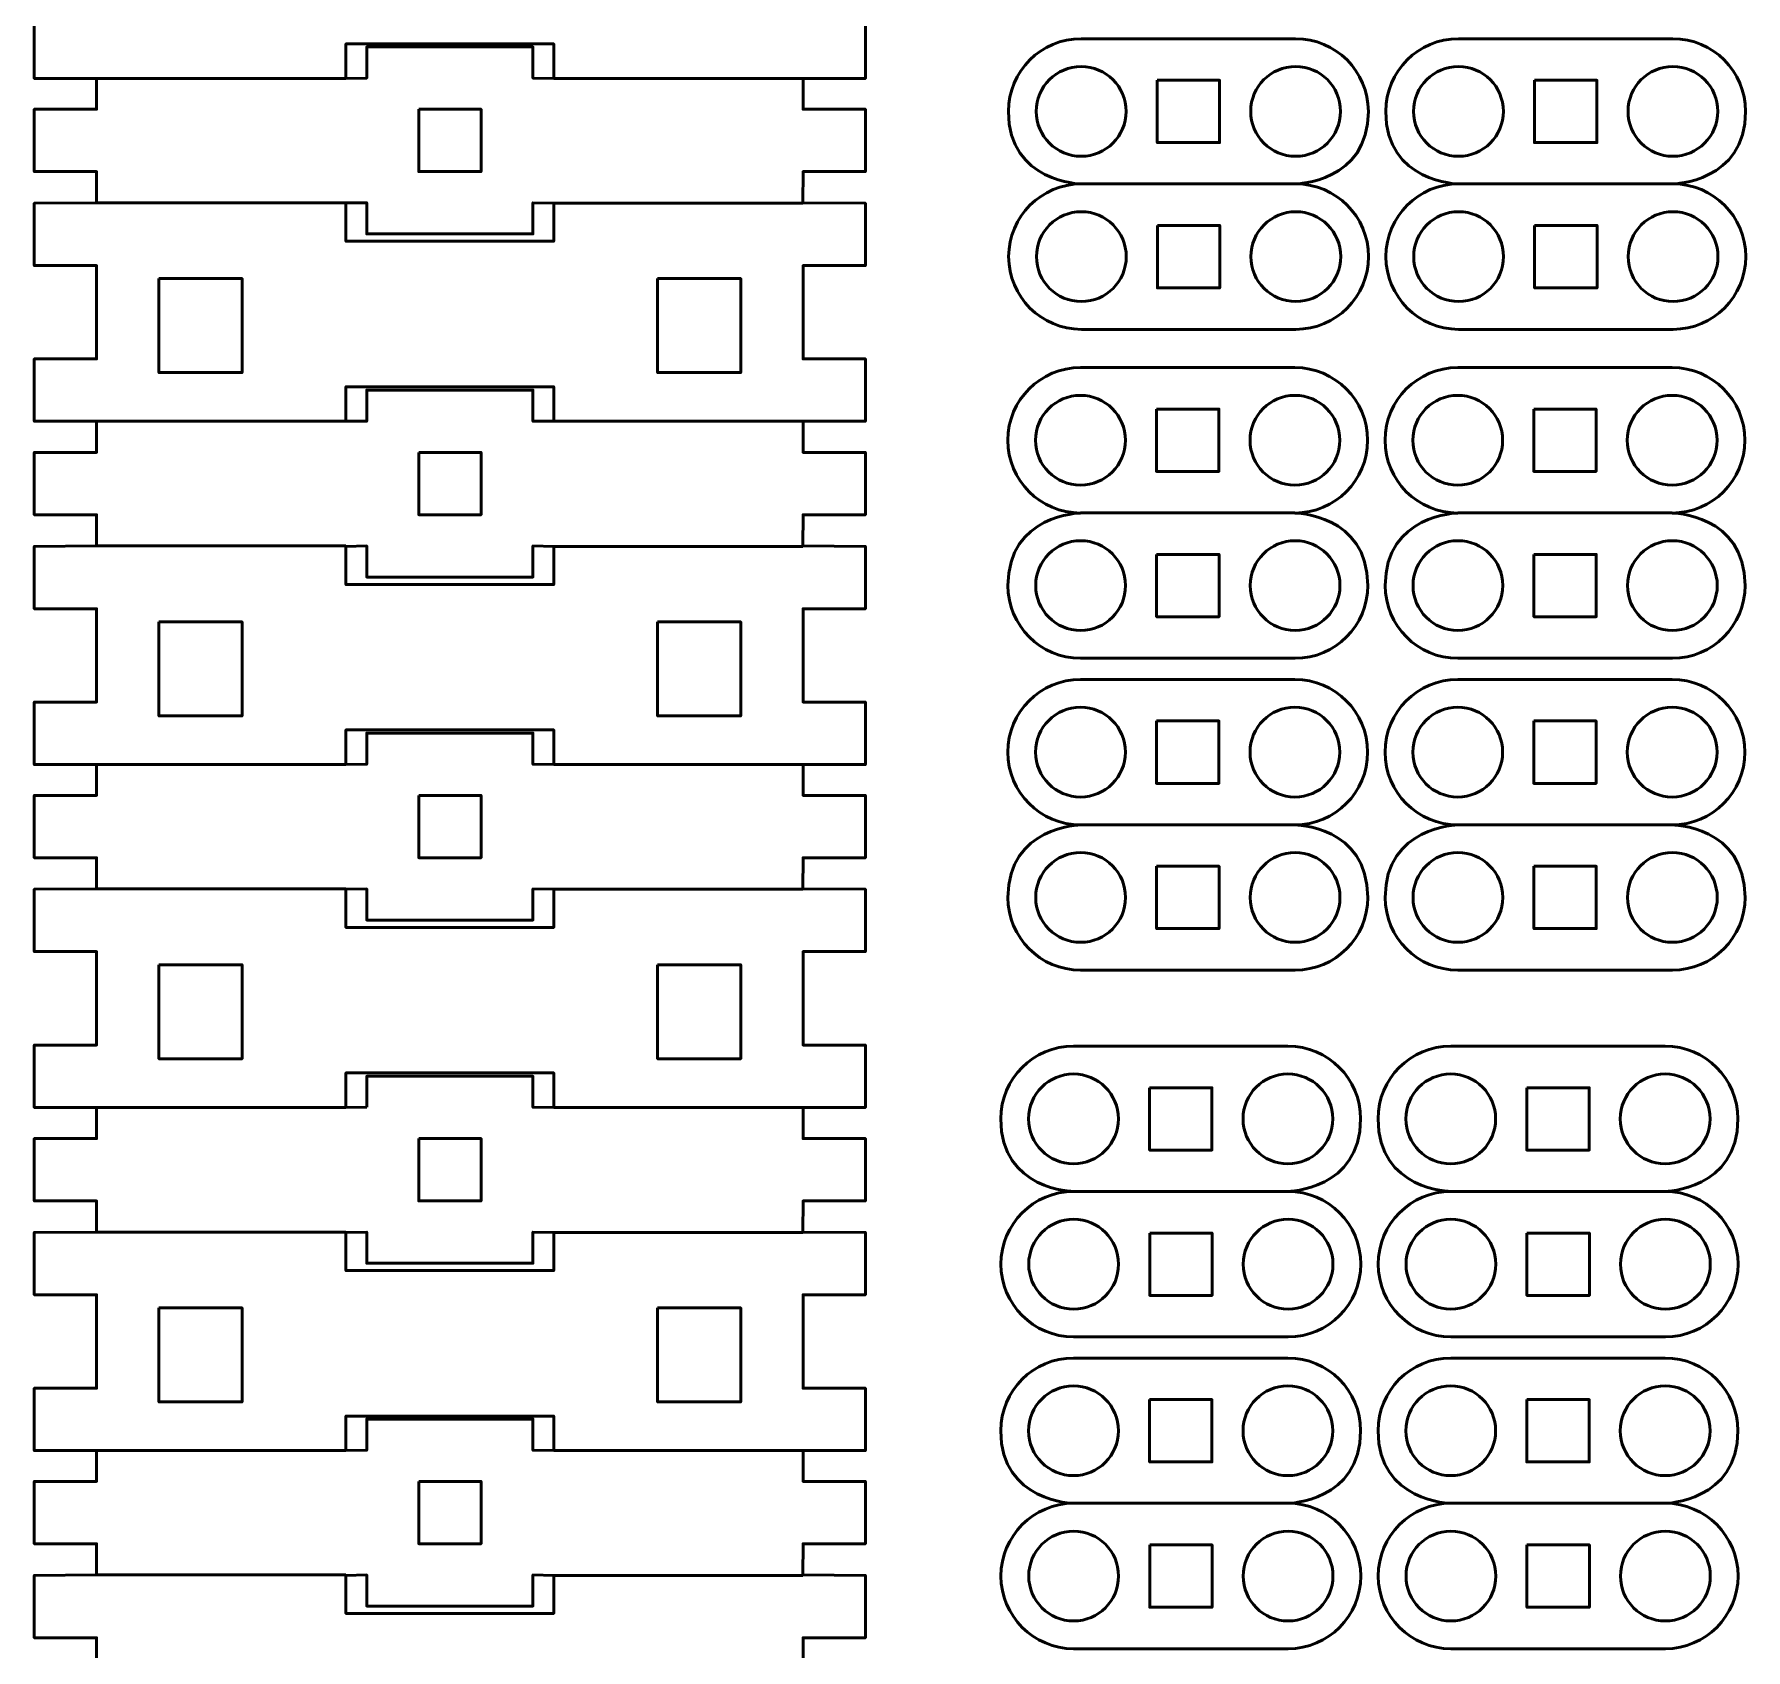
# Model space of a CAD drawing. Header units: inches. Extents: x -370 to 849, y -422 to 797.
# Drawn here: x -369 to -286.7, y -332.9 to -255.1 of the extents above; entities that cross this region are included whole.
import ezdxf

# ---------------------------------------------------------------- set-up
doc = ezdxf.new("R2010")
doc.units = ezdxf.units.IN
doc.header["$MEASUREMENT"] = 0
doc.layers.add('Layer 1', color=7, linetype='Continuous')

msp = doc.modelspace()

# ---------------------------------------------------------------- linework, layer by layer
at = {"layer": 'Layer 1', "color": 7, "lineweight": 50, "true_color": 0xffffff}
for points in [[(-366.049, -273.767), (-369.049, -273.767), (-369.049, -270.766), (-366.049, -270.766), (-366.049, -266.272), (-369.049, -266.272), (-369.049, -263.271), (-366.049, -263.252), (-366.049, -261.753), (-369.049, -261.753), (-369.049, -258.753), (-366.049, -258.753), (-366.049, -257.267), (-369.049, -257.267), (-369.049, -254.267)], [(-329.049, -254.267), (-329.049, -257.267), (-332.049, -257.267), (-332.049, -258.753), (-329.049, -258.753), (-329.049, -261.753), (-332.049, -261.753), (-332.051, -263.252), (-329.049, -263.271), (-329.049, -266.272), (-332.049, -266.272), (-332.049, -270.766), (-329.049, -270.766), (-329.049, -273.767), (-332.049, -273.767), (-332.049, -275.265), (-329.049, -275.265), (-329.049, -278.266), (-332.049, -278.266), (-332.051, -279.766), (-329.049, -279.787), (-329.049, -282.787), (-332.049, -282.787), (-332.049, -287.282), (-329.049, -287.282), (-329.049, -290.282), (-332.049, -290.282), (-332.049, -291.768), (-329.049, -291.768), (-329.049, -294.768), (-332.049, -294.768), (-332.051, -296.267), (-329.049, -296.286), (-329.049, -299.288), (-332.049, -299.288), (-332.049, -303.781), (-329.049, -303.781), (-329.049, -306.781), (-332.049, -306.781), (-332.049, -308.28), (-329.049, -308.28), (-329.049, -311.282), (-332.049, -311.282), (-332.051, -312.781), (-329.049, -312.802), (-329.049, -315.802), (-332.049, -315.802), (-332.049, -320.297), (-329.049, -320.297), (-329.049, -323.297), (-332.049, -323.297), (-332.049, -324.783), (-329.049, -324.783), (-329.049, -327.782), (-332.049, -327.782), (-332.051, -329.281), (-329.049, -329.303), (-329.049, -332.303), (-332.049, -332.303), (-332.049, -336.796)], [(-354.049, -257.267), (-354.049, -255.607), (-344.049, -255.607), (-344.049, -257.267), (-345.049, -257.252), (-345.049, -255.753), (-353.049, -255.753), (-353.049, -257.252), (-354.049, -257.267)], [(-354.049, -257.267), (-366.049, -257.267)], [(-344.049, -257.267), (-332.049, -257.267)], [(-315.003, -257.352), (-311.999, -257.352), (-311.999, -260.356), (-315.003, -260.356), (-315.003, -257.352)], [(-296.846, -257.352), (-293.843, -257.352), (-293.843, -260.356), (-296.846, -260.356), (-296.846, -257.352)], [(-350.545, -258.753), (-347.545, -258.753), (-347.545, -261.753), (-350.545, -261.753), (-350.545, -258.753)], [(-318.654, -262.343), (-308.333, -262.343)], [(-300.497, -262.343), (-290.177, -262.343)], [(-366.049, -263.252), (-354.049, -263.252)], [(-344.049, -263.271), (-344.049, -265.106), (-354.049, -265.106), (-354.049, -263.252), (-353.049, -263.252), (-353.049, -264.752), (-345.049, -264.752), (-345.049, -263.252), (-344.049, -263.271)], [(-344.049, -263.271), (-332.051, -263.271)], [(-314.995, -264.341), (-311.991, -264.341), (-311.991, -267.347), (-314.995, -267.347), (-314.995, -264.341)], [(-296.838, -264.341), (-293.834, -264.341), (-293.834, -267.347), (-296.838, -267.347), (-296.838, -264.341)], [(-363.049, -266.902), (-359.049, -266.902), (-359.049, -271.426), (-363.049, -271.426), (-363.049, -266.902)], [(-339.049, -266.902), (-335.049, -266.902), (-335.049, -271.426), (-339.049, -271.426), (-339.049, -266.902)], [(-344.049, -273.767), (-344.049, -272.106), (-354.049, -272.106), (-354.049, -273.767), (-353.049, -273.764), (-353.049, -272.265), (-345.049, -272.265), (-345.049, -273.764), (-344.049, -273.767)], [(-315.039, -273.176), (-312.035, -273.176), (-312.035, -276.181), (-315.039, -276.181), (-315.039, -273.176)], [(-296.882, -273.176), (-293.878, -273.176), (-293.878, -276.181), (-296.882, -276.181), (-296.882, -273.176)], [(-366.049, -336.796), (-366.049, -332.303), (-369.049, -332.303), (-369.049, -329.303), (-366.049, -329.281), (-366.049, -327.782), (-369.049, -327.782), (-369.049, -324.783), (-366.049, -324.783), (-366.049, -323.297), (-369.049, -323.297), (-369.049, -320.297), (-366.049, -320.297), (-366.049, -315.802), (-369.049, -315.802), (-369.049, -312.802), (-366.049, -312.781), (-366.049, -311.282), (-369.049, -311.282), (-369.049, -308.28), (-366.049, -308.28), (-366.049, -306.781), (-369.049, -306.781), (-369.049, -303.781), (-366.049, -303.781), (-366.049, -299.288), (-369.049, -299.288), (-369.049, -296.286), (-366.049, -296.267), (-366.049, -294.768), (-369.049, -294.768), (-369.049, -291.768), (-366.049, -291.768), (-366.049, -290.282), (-369.049, -290.282), (-369.049, -287.282), (-366.049, -287.282), (-366.049, -282.787), (-369.049, -282.787), (-369.049, -279.787), (-366.049, -279.766), (-366.049, -278.266), (-369.049, -278.266), (-369.049, -275.265), (-366.049, -275.265), (-366.049, -273.767)], [(-366.049, -273.767), (-354.049, -273.767)], [(-344.049, -273.767), (-332.049, -273.767)], [(-350.545, -275.265), (-347.545, -275.265), (-347.545, -278.265), (-350.545, -278.265), (-350.545, -275.265)], [(-308.376, -278.179), (-318.697, -278.179)], [(-290.219, -278.179), (-300.54, -278.179)], [(-366.049, -279.766), (-354.049, -279.766)], [(-344.049, -279.787), (-344.049, -281.621), (-354.049, -281.621), (-354.049, -279.787), (-353.049, -279.766), (-353.049, -281.266), (-345.049, -281.266), (-345.049, -279.766), (-344.049, -279.787)], [(-344.049, -279.787), (-332.051, -279.787)], [(-315.03, -280.169), (-312.026, -280.169), (-312.026, -283.173), (-315.03, -283.173), (-315.03, -280.169)], [(-296.874, -280.169), (-293.87, -280.169), (-293.87, -283.173), (-296.874, -283.173), (-296.874, -280.169)], [(-363.049, -283.418), (-359.049, -283.418), (-359.049, -287.941), (-363.049, -287.941), (-363.049, -283.418)], [(-339.049, -283.418), (-335.049, -283.418), (-335.049, -287.941), (-339.049, -287.941), (-339.049, -283.418)], [(-315.039, -288.183), (-312.035, -288.183), (-312.035, -291.189), (-315.039, -291.189), (-315.039, -288.183)], [(-296.882, -288.183), (-293.878, -288.183), (-293.878, -291.189), (-296.882, -291.189), (-296.882, -288.183)], [(-354.049, -290.282), (-354.049, -288.621), (-344.049, -288.621), (-344.049, -290.282), (-345.049, -290.267), (-345.049, -288.768), (-353.049, -288.768), (-353.049, -290.267), (-354.049, -290.282)], [(-354.049, -290.282), (-366.049, -290.282)], [(-344.049, -290.282), (-332.049, -290.282)], [(-350.545, -291.768), (-347.545, -291.768), (-347.545, -294.768), (-350.545, -294.768), (-350.545, -291.768)], [(-308.376, -293.184), (-318.697, -293.184)], [(-290.219, -293.184), (-300.54, -293.184)], [(-315.03, -295.175), (-312.026, -295.175), (-312.026, -298.18), (-315.03, -298.18), (-315.03, -295.175)], [(-296.874, -295.175), (-293.87, -295.175), (-293.87, -298.18), (-296.874, -298.18), (-296.874, -295.175)], [(-366.049, -296.267), (-354.049, -296.267)], [(-344.049, -296.286), (-344.049, -298.12), (-354.049, -298.12), (-354.049, -296.286), (-353.049, -296.267), (-353.049, -297.766), (-345.049, -297.766), (-345.049, -296.267), (-344.049, -296.286)], [(-344.049, -296.286), (-332.051, -296.286)], [(-363.049, -299.918), (-359.049, -299.918), (-359.049, -304.441), (-363.049, -304.441), (-363.049, -299.918)], [(-339.049, -299.918), (-335.049, -299.918), (-335.049, -304.441), (-339.049, -304.441), (-339.049, -299.918)], [(-353.049, -306.779), (-353.049, -305.28), (-345.049, -305.28), (-345.049, -306.779), (-344.049, -306.781), (-344.049, -305.121), (-354.049, -305.121), (-354.049, -306.781), (-353.049, -306.779)], [(-315.374, -305.836), (-312.37, -305.836), (-312.37, -308.84), (-315.374, -308.84), (-315.374, -305.836)], [(-297.218, -305.836), (-294.214, -305.836), (-294.214, -308.84), (-297.218, -308.84), (-297.218, -305.836)], [(-366.049, -306.781), (-354.049, -306.781)], [(-332.049, -306.781), (-344.049, -306.781)], [(-350.545, -308.28), (-347.545, -308.28), (-347.545, -311.282), (-350.545, -311.282), (-350.545, -308.28)], [(-319.025, -310.83), (-308.704, -310.83)], [(-300.868, -310.83), (-290.548, -310.83)], [(-366.049, -312.781), (-354.049, -312.781)], [(-344.049, -312.802), (-344.049, -314.637), (-354.049, -314.637), (-354.049, -312.802), (-353.049, -312.781), (-353.049, -314.282), (-345.049, -314.282), (-345.049, -312.781), (-344.049, -312.802)], [(-344.049, -312.802), (-332.051, -312.802)], [(-315.365, -312.828), (-312.362, -312.828), (-312.362, -315.832), (-315.365, -315.832), (-315.365, -312.828)], [(-297.209, -312.828), (-294.206, -312.828), (-294.206, -315.832), (-297.209, -315.832), (-297.209, -312.828)], [(-363.049, -316.433), (-359.049, -316.433), (-359.049, -320.957), (-363.049, -320.957), (-363.049, -316.433)], [(-339.049, -316.433), (-335.049, -316.433), (-335.049, -320.957), (-339.049, -320.957), (-339.049, -316.433)], [(-315.374, -320.843), (-312.37, -320.843), (-312.37, -323.847), (-315.374, -323.847), (-315.374, -320.843)], [(-297.218, -320.843), (-294.214, -320.843), (-294.214, -323.847), (-297.218, -323.847), (-297.218, -320.843)], [(-354.049, -323.297), (-354.049, -321.637), (-344.049, -321.637), (-344.049, -323.297), (-345.049, -323.283), (-345.049, -321.783), (-353.049, -321.783), (-353.049, -323.283), (-354.049, -323.297)], [(-354.049, -323.297), (-366.049, -323.297)], [(-344.049, -323.297), (-332.049, -323.297)], [(-350.545, -324.783), (-347.545, -324.783), (-347.545, -327.783), (-350.545, -327.783), (-350.545, -324.783)], [(-319.025, -325.836), (-308.704, -325.836)], [(-300.868, -325.836), (-290.548, -325.836)], [(-315.365, -327.834), (-312.362, -327.834), (-312.362, -330.838), (-315.365, -330.838), (-315.365, -327.834)], [(-297.209, -327.834), (-294.206, -327.834), (-294.206, -330.838), (-297.209, -330.838), (-297.209, -327.834)], [(-366.049, -329.281), (-354.049, -329.281)], [(-344.049, -329.303), (-344.049, -331.136), (-354.049, -331.136), (-354.049, -329.303), (-353.049, -329.281), (-353.049, -330.781), (-345.049, -330.781), (-345.049, -329.281), (-344.049, -329.303)], [(-344.049, -329.303), (-332.051, -329.303)]]:
    msp.add_lwpolyline(points, dxfattribs=at)
for points, knots in [([(-322.161, -258.853), (-322.161, -256.92), (-320.595, -255.354), (-318.662, -255.354), (-318.662, -255.354), (-308.341, -255.354), (-308.341, -255.354), (-306.409, -255.354), (-304.842, -256.919), (-304.842, -258.853), (-304.842, -262.269), (-308.333, -262.344), (-308.333, -262.344), (-306.401, -262.344), (-304.834, -263.91), (-304.834, -265.843), (-304.834, -267.776), (-306.401, -269.341), (-308.333, -269.341), (-308.333, -269.341), (-318.654, -269.341), (-318.654, -269.341), (-320.586, -269.341), (-322.153, -267.776), (-322.153, -265.843), (-322.153, -263.91), (-320.586, -262.344), (-318.654, -262.344), (-318.654, -262.343), (-322.161, -262.298), (-322.161, -258.853)], [0, 0, 0, 0, 1, 1, 1, 2, 2, 2, 3, 3, 3, 4, 4, 4, 5, 5, 5, 6, 6, 6, 7, 7, 7, 8, 8, 8, 9, 9, 9, 10, 10, 10, 10]), ([(-304.004, -258.853), (-304.004, -256.92), (-302.438, -255.354), (-300.505, -255.354), (-300.505, -255.354), (-290.185, -255.354), (-290.185, -255.354), (-288.252, -255.354), (-286.686, -256.919), (-286.686, -258.853), (-286.686, -262.269), (-290.177, -262.344), (-290.177, -262.344), (-288.244, -262.344), (-286.678, -263.91), (-286.678, -265.843), (-286.678, -267.776), (-288.244, -269.341), (-290.177, -269.341), (-290.177, -269.341), (-300.497, -269.341), (-300.497, -269.341), (-302.43, -269.341), (-303.996, -267.776), (-303.996, -265.843), (-303.996, -263.91), (-302.43, -262.344), (-300.497, -262.344), (-300.497, -262.343), (-304.004, -262.298), (-304.004, -258.853)], [0, 0, 0, 0, 1, 1, 1, 2, 2, 2, 3, 3, 3, 4, 4, 4, 5, 5, 5, 6, 6, 6, 7, 7, 7, 8, 8, 8, 9, 9, 9, 10, 10, 10, 10]), ([(-318.662, -256.692), (-317.469, -256.692), (-316.502, -257.659), (-316.502, -258.852), (-316.502, -260.045), (-317.469, -261.012), (-318.662, -261.012), (-319.855, -261.012), (-320.822, -260.045), (-320.822, -258.852), (-320.822, -257.659), (-319.855, -256.692), (-318.662, -256.692)], [0, 0, 0, 0, 1, 1, 1, 2, 2, 2, 3, 3, 3, 4, 4, 4, 4]), ([(-308.341, -256.692), (-307.148, -256.692), (-306.181, -257.659), (-306.181, -258.852), (-306.181, -260.045), (-307.148, -261.012), (-308.341, -261.012), (-309.535, -261.012), (-310.502, -260.045), (-310.502, -258.852), (-310.502, -257.659), (-309.535, -256.692), (-308.341, -256.692)], [0, 0, 0, 0, 1, 1, 1, 2, 2, 2, 3, 3, 3, 4, 4, 4, 4]), ([(-300.505, -256.692), (-299.312, -256.692), (-298.345, -257.659), (-298.345, -258.852), (-298.345, -260.045), (-299.312, -261.012), (-300.505, -261.012), (-301.699, -261.012), (-302.666, -260.045), (-302.666, -258.852), (-302.666, -257.659), (-301.699, -256.692), (-300.505, -256.692)], [0, 0, 0, 0, 1, 1, 1, 2, 2, 2, 3, 3, 3, 4, 4, 4, 4]), ([(-290.185, -256.692), (-288.992, -256.692), (-288.024, -257.659), (-288.024, -258.852), (-288.024, -260.045), (-288.992, -261.012), (-290.185, -261.012), (-291.378, -261.012), (-292.345, -260.045), (-292.345, -258.852), (-292.345, -257.659), (-291.378, -256.692), (-290.185, -256.692)], [0, 0, 0, 0, 1, 1, 1, 2, 2, 2, 3, 3, 3, 4, 4, 4, 4]), ([(-318.654, -263.682), (-317.461, -263.682), (-316.494, -264.649), (-316.494, -265.842), (-316.494, -267.035), (-317.461, -268.003), (-318.654, -268.003), (-319.847, -268.003), (-320.815, -267.035), (-320.815, -265.842), (-320.815, -264.649), (-319.847, -263.682), (-318.654, -263.682)], [0, 0, 0, 0, 1, 1, 1, 2, 2, 2, 3, 3, 3, 4, 4, 4, 4]), ([(-308.333, -263.682), (-307.14, -263.682), (-306.173, -264.649), (-306.173, -265.842), (-306.173, -267.035), (-307.14, -268.003), (-308.333, -268.003), (-309.526, -268.003), (-310.494, -267.035), (-310.494, -265.842), (-310.494, -264.649), (-309.526, -263.682), (-308.333, -263.682)], [0, 0, 0, 0, 1, 1, 1, 2, 2, 2, 3, 3, 3, 4, 4, 4, 4]), ([(-300.497, -263.682), (-299.304, -263.682), (-298.337, -264.649), (-298.337, -265.842), (-298.337, -267.035), (-299.304, -268.003), (-300.497, -268.003), (-301.69, -268.003), (-302.658, -267.035), (-302.658, -265.842), (-302.658, -264.649), (-301.69, -263.682), (-300.497, -263.682)], [0, 0, 0, 0, 1, 1, 1, 2, 2, 2, 3, 3, 3, 4, 4, 4, 4]), ([(-290.177, -263.682), (-288.983, -263.682), (-288.016, -264.649), (-288.016, -265.842), (-288.016, -267.035), (-288.983, -268.003), (-290.177, -268.003), (-291.37, -268.003), (-292.337, -267.035), (-292.337, -265.842), (-292.337, -264.649), (-291.37, -263.682), (-290.177, -263.682)], [0, 0, 0, 0, 1, 1, 1, 2, 2, 2, 3, 3, 3, 4, 4, 4, 4]), ([(-304.869, -281.671), (-304.869, -283.604), (-306.435, -285.17), (-308.368, -285.17), (-308.368, -285.17), (-318.689, -285.17), (-318.689, -285.17), (-320.621, -285.17), (-322.187, -283.604), (-322.187, -281.671), (-322.187, -278.254), (-318.696, -278.18), (-318.696, -278.18), (-320.629, -278.18), (-322.195, -276.614), (-322.195, -274.681), (-322.195, -272.748), (-320.629, -271.182), (-318.696, -271.182), (-318.696, -271.182), (-308.376, -271.182), (-308.376, -271.182), (-306.443, -271.182), (-304.877, -272.748), (-304.877, -274.681), (-304.877, -276.614), (-306.443, -278.18), (-308.376, -278.18), (-308.376, -278.179), (-304.869, -278.227), (-304.869, -281.671)], [0, 0, 0, 0, 1, 1, 1, 2, 2, 2, 3, 3, 3, 4, 4, 4, 5, 5, 5, 6, 6, 6, 7, 7, 7, 8, 8, 8, 9, 9, 9, 10, 10, 10, 10]), ([(-286.712, -281.671), (-286.712, -283.604), (-288.278, -285.17), (-290.211, -285.17), (-290.211, -285.17), (-300.532, -285.17), (-300.532, -285.17), (-302.465, -285.17), (-304.031, -283.604), (-304.031, -281.671), (-304.031, -278.254), (-300.54, -278.18), (-300.54, -278.18), (-302.472, -278.18), (-304.039, -276.614), (-304.039, -274.681), (-304.039, -272.748), (-302.472, -271.182), (-300.54, -271.182), (-300.54, -271.182), (-290.219, -271.182), (-290.219, -271.182), (-288.287, -271.182), (-286.72, -272.748), (-286.72, -274.681), (-286.72, -276.614), (-288.287, -278.18), (-290.219, -278.18), (-290.219, -278.179), (-286.712, -278.227), (-286.712, -281.671)], [0, 0, 0, 0, 1, 1, 1, 2, 2, 2, 3, 3, 3, 4, 4, 4, 5, 5, 5, 6, 6, 6, 7, 7, 7, 8, 8, 8, 9, 9, 9, 10, 10, 10, 10]), ([(-318.697, -272.52), (-317.504, -272.52), (-316.536, -273.487), (-316.536, -274.681), (-316.536, -275.874), (-317.504, -276.841), (-318.697, -276.841), (-319.89, -276.841), (-320.857, -275.874), (-320.857, -274.681), (-320.857, -273.487), (-319.89, -272.52), (-318.697, -272.52)], [0, 0, 0, 0, 1, 1, 1, 2, 2, 2, 3, 3, 3, 4, 4, 4, 4]), ([(-308.376, -272.52), (-307.183, -272.52), (-306.216, -273.487), (-306.216, -274.681), (-306.216, -275.874), (-307.183, -276.841), (-308.376, -276.841), (-309.569, -276.841), (-310.536, -275.874), (-310.536, -274.681), (-310.536, -273.487), (-309.569, -272.52), (-308.376, -272.52)], [0, 0, 0, 0, 1, 1, 1, 2, 2, 2, 3, 3, 3, 4, 4, 4, 4]), ([(-300.54, -272.52), (-299.347, -272.52), (-298.38, -273.487), (-298.38, -274.681), (-298.38, -275.874), (-299.347, -276.841), (-300.54, -276.841), (-301.733, -276.841), (-302.701, -275.874), (-302.701, -274.681), (-302.701, -273.487), (-301.733, -272.52), (-300.54, -272.52)], [0, 0, 0, 0, 1, 1, 1, 2, 2, 2, 3, 3, 3, 4, 4, 4, 4]), ([(-290.219, -272.52), (-289.026, -272.52), (-288.059, -273.487), (-288.059, -274.681), (-288.059, -275.874), (-289.026, -276.841), (-290.219, -276.841), (-291.412, -276.841), (-292.379, -275.874), (-292.379, -274.681), (-292.379, -273.487), (-291.412, -272.52), (-290.219, -272.52)], [0, 0, 0, 0, 1, 1, 1, 2, 2, 2, 3, 3, 3, 4, 4, 4, 4]), ([(-318.688, -279.511), (-317.495, -279.511), (-316.528, -280.478), (-316.528, -281.671), (-316.528, -282.864), (-317.495, -283.831), (-318.688, -283.831), (-319.882, -283.831), (-320.849, -282.864), (-320.849, -281.671), (-320.849, -280.478), (-319.882, -279.511), (-318.688, -279.511)], [0, 0, 0, 0, 1, 1, 1, 2, 2, 2, 3, 3, 3, 4, 4, 4, 4]), ([(-308.368, -279.511), (-307.175, -279.511), (-306.207, -280.478), (-306.207, -281.671), (-306.207, -282.864), (-307.175, -283.831), (-308.368, -283.831), (-309.561, -283.831), (-310.528, -282.864), (-310.528, -281.671), (-310.528, -280.478), (-309.561, -279.511), (-308.368, -279.511)], [0, 0, 0, 0, 1, 1, 1, 2, 2, 2, 3, 3, 3, 4, 4, 4, 4]), ([(-300.532, -279.511), (-299.339, -279.511), (-298.371, -280.478), (-298.371, -281.671), (-298.371, -282.864), (-299.339, -283.831), (-300.532, -283.831), (-301.725, -283.831), (-302.692, -282.864), (-302.692, -281.671), (-302.692, -280.478), (-301.725, -279.511), (-300.532, -279.511)], [0, 0, 0, 0, 1, 1, 1, 2, 2, 2, 3, 3, 3, 4, 4, 4, 4]), ([(-290.211, -279.511), (-289.018, -279.511), (-288.051, -280.478), (-288.051, -281.671), (-288.051, -282.864), (-289.018, -283.831), (-290.211, -283.831), (-291.404, -283.831), (-292.371, -282.864), (-292.371, -281.671), (-292.371, -280.478), (-291.404, -279.511), (-290.211, -279.511)], [0, 0, 0, 0, 1, 1, 1, 2, 2, 2, 3, 3, 3, 4, 4, 4, 4]), ([(-304.869, -296.679), (-304.869, -298.612), (-306.435, -300.177), (-308.368, -300.177), (-308.368, -300.177), (-318.689, -300.177), (-318.689, -300.177), (-320.621, -300.177), (-322.187, -298.612), (-322.187, -296.679), (-322.187, -293.261), (-318.696, -293.186), (-318.696, -293.186), (-320.629, -293.186), (-322.195, -291.62), (-322.195, -289.687), (-322.195, -287.754), (-320.629, -286.189), (-318.696, -286.189), (-318.696, -286.189), (-308.376, -286.189), (-308.376, -286.189), (-306.443, -286.189), (-304.877, -287.754), (-304.877, -289.687), (-304.877, -291.62), (-306.443, -293.186), (-308.376, -293.186), (-308.376, -293.184), (-304.869, -293.233), (-304.869, -296.679)], [0, 0, 0, 0, 1, 1, 1, 2, 2, 2, 3, 3, 3, 4, 4, 4, 5, 5, 5, 6, 6, 6, 7, 7, 7, 8, 8, 8, 9, 9, 9, 10, 10, 10, 10]), ([(-286.712, -296.679), (-286.712, -298.612), (-288.278, -300.177), (-290.211, -300.177), (-290.211, -300.177), (-300.532, -300.177), (-300.532, -300.177), (-302.465, -300.177), (-304.031, -298.612), (-304.031, -296.679), (-304.031, -293.261), (-300.54, -293.186), (-300.54, -293.186), (-302.472, -293.186), (-304.039, -291.62), (-304.039, -289.687), (-304.039, -287.754), (-302.472, -286.189), (-300.54, -286.189), (-300.54, -286.189), (-290.219, -286.189), (-290.219, -286.189), (-288.287, -286.189), (-286.72, -287.754), (-286.72, -289.687), (-286.72, -291.62), (-288.287, -293.186), (-290.219, -293.186), (-290.219, -293.184), (-286.712, -293.233), (-286.712, -296.679)], [0, 0, 0, 0, 1, 1, 1, 2, 2, 2, 3, 3, 3, 4, 4, 4, 5, 5, 5, 6, 6, 6, 7, 7, 7, 8, 8, 8, 9, 9, 9, 10, 10, 10, 10]), ([(-318.697, -287.525), (-317.504, -287.525), (-316.536, -288.492), (-316.536, -289.685), (-316.536, -290.879), (-317.504, -291.846), (-318.697, -291.846), (-319.89, -291.846), (-320.857, -290.879), (-320.857, -289.685), (-320.857, -288.492), (-319.89, -287.525), (-318.697, -287.525)], [0, 0, 0, 0, 1, 1, 1, 2, 2, 2, 3, 3, 3, 4, 4, 4, 4]), ([(-308.376, -287.525), (-307.183, -287.525), (-306.216, -288.492), (-306.216, -289.685), (-306.216, -290.879), (-307.183, -291.846), (-308.376, -291.846), (-309.569, -291.846), (-310.536, -290.879), (-310.536, -289.685), (-310.536, -288.492), (-309.569, -287.525), (-308.376, -287.525)], [0, 0, 0, 0, 1, 1, 1, 2, 2, 2, 3, 3, 3, 4, 4, 4, 4]), ([(-300.54, -287.525), (-299.347, -287.525), (-298.38, -288.492), (-298.38, -289.685), (-298.38, -290.879), (-299.347, -291.846), (-300.54, -291.846), (-301.733, -291.846), (-302.701, -290.879), (-302.701, -289.685), (-302.701, -288.492), (-301.733, -287.525), (-300.54, -287.525)], [0, 0, 0, 0, 1, 1, 1, 2, 2, 2, 3, 3, 3, 4, 4, 4, 4]), ([(-290.219, -287.525), (-289.026, -287.525), (-288.059, -288.492), (-288.059, -289.685), (-288.059, -290.879), (-289.026, -291.846), (-290.219, -291.846), (-291.412, -291.846), (-292.379, -290.879), (-292.379, -289.685), (-292.379, -288.492), (-291.412, -287.525), (-290.219, -287.525)], [0, 0, 0, 0, 1, 1, 1, 2, 2, 2, 3, 3, 3, 4, 4, 4, 4]), ([(-318.688, -294.518), (-317.495, -294.518), (-316.528, -295.485), (-316.528, -296.679), (-316.528, -297.872), (-317.495, -298.839), (-318.688, -298.839), (-319.882, -298.839), (-320.849, -297.872), (-320.849, -296.679), (-320.849, -295.485), (-319.882, -294.518), (-318.688, -294.518)], [0, 0, 0, 0, 1, 1, 1, 2, 2, 2, 3, 3, 3, 4, 4, 4, 4]), ([(-308.368, -294.518), (-307.175, -294.518), (-306.207, -295.485), (-306.207, -296.679), (-306.207, -297.872), (-307.175, -298.839), (-308.368, -298.839), (-309.561, -298.839), (-310.528, -297.872), (-310.528, -296.679), (-310.528, -295.485), (-309.561, -294.518), (-308.368, -294.518)], [0, 0, 0, 0, 1, 1, 1, 2, 2, 2, 3, 3, 3, 4, 4, 4, 4]), ([(-300.532, -294.518), (-299.339, -294.518), (-298.371, -295.485), (-298.371, -296.679), (-298.371, -297.872), (-299.339, -298.839), (-300.532, -298.839), (-301.725, -298.839), (-302.692, -297.872), (-302.692, -296.679), (-302.692, -295.485), (-301.725, -294.518), (-300.532, -294.518)], [0, 0, 0, 0, 1, 1, 1, 2, 2, 2, 3, 3, 3, 4, 4, 4, 4]), ([(-290.211, -294.518), (-289.018, -294.518), (-288.051, -295.485), (-288.051, -296.679), (-288.051, -297.872), (-289.018, -298.839), (-290.211, -298.839), (-291.404, -298.839), (-292.371, -297.872), (-292.371, -296.679), (-292.371, -295.485), (-291.404, -294.518), (-290.211, -294.518)], [0, 0, 0, 0, 1, 1, 1, 2, 2, 2, 3, 3, 3, 4, 4, 4, 4]), ([(-322.532, -307.336), (-322.532, -305.403), (-320.966, -303.837), (-319.033, -303.837), (-319.033, -303.837), (-308.713, -303.837), (-308.713, -303.837), (-306.78, -303.837), (-305.214, -305.403), (-305.214, -307.336), (-305.214, -310.753), (-308.704, -310.827), (-308.704, -310.827), (-306.772, -310.827), (-305.205, -312.393), (-305.205, -314.325), (-305.205, -316.258), (-306.772, -317.824), (-308.704, -317.824), (-308.704, -317.824), (-319.025, -317.824), (-319.025, -317.824), (-320.958, -317.824), (-322.524, -316.259), (-322.524, -314.325), (-322.524, -312.393), (-320.958, -310.827), (-319.025, -310.827), (-319.025, -310.83), (-322.532, -310.782), (-322.532, -307.336)], [0, 0, 0, 0, 1, 1, 1, 2, 2, 2, 3, 3, 3, 4, 4, 4, 5, 5, 5, 6, 6, 6, 7, 7, 7, 8, 8, 8, 9, 9, 9, 10, 10, 10, 10]), ([(-304.376, -307.336), (-304.376, -305.403), (-302.809, -303.837), (-300.877, -303.837), (-300.877, -303.837), (-290.556, -303.837), (-290.556, -303.837), (-288.623, -303.837), (-287.057, -305.403), (-287.057, -307.336), (-287.057, -310.753), (-290.548, -310.827), (-290.548, -310.827), (-288.615, -310.827), (-287.049, -312.393), (-287.049, -314.325), (-287.049, -316.258), (-288.615, -317.824), (-290.548, -317.824), (-290.548, -317.824), (-300.868, -317.824), (-300.868, -317.824), (-302.801, -317.824), (-304.367, -316.259), (-304.367, -314.325), (-304.367, -312.393), (-302.801, -310.827), (-300.868, -310.827), (-300.868, -310.83), (-304.376, -310.782), (-304.376, -307.336)], [0, 0, 0, 0, 1, 1, 1, 2, 2, 2, 3, 3, 3, 4, 4, 4, 5, 5, 5, 6, 6, 6, 7, 7, 7, 8, 8, 8, 9, 9, 9, 10, 10, 10, 10]), ([(-319.033, -305.175), (-317.84, -305.175), (-316.873, -306.143), (-316.873, -307.336), (-316.873, -308.529), (-317.84, -309.496), (-319.033, -309.496), (-320.226, -309.496), (-321.194, -308.529), (-321.194, -307.336), (-321.194, -306.143), (-320.226, -305.175), (-319.033, -305.175)], [0, 0, 0, 0, 1, 1, 1, 2, 2, 2, 3, 3, 3, 4, 4, 4, 4]), ([(-308.713, -305.175), (-307.519, -305.175), (-306.552, -306.143), (-306.552, -307.336), (-306.552, -308.529), (-307.519, -309.496), (-308.713, -309.496), (-309.906, -309.496), (-310.873, -308.529), (-310.873, -307.336), (-310.873, -306.143), (-309.906, -305.175), (-308.713, -305.175)], [0, 0, 0, 0, 1, 1, 1, 2, 2, 2, 3, 3, 3, 4, 4, 4, 4]), ([(-300.877, -305.175), (-299.683, -305.175), (-298.716, -306.143), (-298.716, -307.336), (-298.716, -308.529), (-299.683, -309.496), (-300.877, -309.496), (-302.07, -309.496), (-303.037, -308.529), (-303.037, -307.336), (-303.037, -306.143), (-302.07, -305.175), (-300.877, -305.175)], [0, 0, 0, 0, 1, 1, 1, 2, 2, 2, 3, 3, 3, 4, 4, 4, 4]), ([(-290.556, -305.175), (-289.363, -305.175), (-288.395, -306.143), (-288.395, -307.336), (-288.395, -308.529), (-289.363, -309.496), (-290.556, -309.496), (-291.749, -309.496), (-292.716, -308.529), (-292.716, -307.336), (-292.716, -306.143), (-291.749, -305.175), (-290.556, -305.175)], [0, 0, 0, 0, 1, 1, 1, 2, 2, 2, 3, 3, 3, 4, 4, 4, 4]), ([(-319.025, -312.168), (-317.832, -312.168), (-316.864, -313.135), (-316.864, -314.329), (-316.864, -315.522), (-317.832, -316.489), (-319.025, -316.489), (-320.218, -316.489), (-321.185, -315.522), (-321.185, -314.329), (-321.185, -313.135), (-320.218, -312.168), (-319.025, -312.168)], [0, 0, 0, 0, 1, 1, 1, 2, 2, 2, 3, 3, 3, 4, 4, 4, 4]), ([(-308.704, -312.168), (-307.511, -312.168), (-306.544, -313.135), (-306.544, -314.329), (-306.544, -315.522), (-307.511, -316.489), (-308.704, -316.489), (-309.897, -316.489), (-310.865, -315.522), (-310.865, -314.329), (-310.865, -313.135), (-309.897, -312.168), (-308.704, -312.168)], [0, 0, 0, 0, 1, 1, 1, 2, 2, 2, 3, 3, 3, 4, 4, 4, 4]), ([(-300.868, -312.168), (-299.675, -312.168), (-298.708, -313.135), (-298.708, -314.329), (-298.708, -315.522), (-299.675, -316.489), (-300.868, -316.489), (-302.061, -316.489), (-303.029, -315.522), (-303.029, -314.329), (-303.029, -313.135), (-302.061, -312.168), (-300.868, -312.168)], [0, 0, 0, 0, 1, 1, 1, 2, 2, 2, 3, 3, 3, 4, 4, 4, 4]), ([(-290.548, -312.168), (-289.354, -312.168), (-288.387, -313.135), (-288.387, -314.329), (-288.387, -315.522), (-289.354, -316.489), (-290.548, -316.489), (-291.741, -316.489), (-292.708, -315.522), (-292.708, -314.329), (-292.708, -313.135), (-291.741, -312.168), (-290.548, -312.168)], [0, 0, 0, 0, 1, 1, 1, 2, 2, 2, 3, 3, 3, 4, 4, 4, 4]), ([(-322.532, -322.343), (-322.532, -320.41), (-320.966, -318.844), (-319.033, -318.844), (-319.033, -318.844), (-308.713, -318.844), (-308.713, -318.844), (-306.78, -318.844), (-305.214, -320.41), (-305.214, -322.343), (-305.214, -325.76), (-308.704, -325.834), (-308.704, -325.834), (-306.772, -325.834), (-305.205, -327.4), (-305.205, -329.333), (-305.205, -331.266), (-306.772, -332.832), (-308.704, -332.832), (-308.704, -332.832), (-319.025, -332.832), (-319.025, -332.832), (-320.958, -332.832), (-322.524, -331.266), (-322.524, -329.333), (-322.524, -327.4), (-320.958, -325.834), (-319.025, -325.834), (-319.025, -325.836), (-322.532, -325.787), (-322.532, -322.343)], [0, 0, 0, 0, 1, 1, 1, 2, 2, 2, 3, 3, 3, 4, 4, 4, 5, 5, 5, 6, 6, 6, 7, 7, 7, 8, 8, 8, 9, 9, 9, 10, 10, 10, 10]), ([(-304.376, -322.343), (-304.376, -320.41), (-302.809, -318.844), (-300.877, -318.844), (-300.877, -318.844), (-290.556, -318.844), (-290.556, -318.844), (-288.623, -318.844), (-287.057, -320.41), (-287.057, -322.343), (-287.057, -325.76), (-290.548, -325.834), (-290.548, -325.834), (-288.615, -325.834), (-287.049, -327.4), (-287.049, -329.333), (-287.049, -331.266), (-288.615, -332.832), (-290.548, -332.832), (-290.548, -332.832), (-300.868, -332.832), (-300.868, -332.832), (-302.801, -332.832), (-304.367, -331.266), (-304.367, -329.333), (-304.367, -327.4), (-302.801, -325.834), (-300.868, -325.834), (-300.868, -325.836), (-304.376, -325.787), (-304.376, -322.343)], [0, 0, 0, 0, 1, 1, 1, 2, 2, 2, 3, 3, 3, 4, 4, 4, 5, 5, 5, 6, 6, 6, 7, 7, 7, 8, 8, 8, 9, 9, 9, 10, 10, 10, 10]), ([(-319.033, -320.183), (-317.84, -320.183), (-316.873, -321.15), (-316.873, -322.343), (-316.873, -323.536), (-317.84, -324.504), (-319.033, -324.504), (-320.226, -324.504), (-321.194, -323.536), (-321.194, -322.343), (-321.194, -321.15), (-320.226, -320.183), (-319.033, -320.183)], [0, 0, 0, 0, 1, 1, 1, 2, 2, 2, 3, 3, 3, 4, 4, 4, 4]), ([(-308.713, -320.183), (-307.519, -320.183), (-306.552, -321.15), (-306.552, -322.343), (-306.552, -323.536), (-307.519, -324.504), (-308.713, -324.504), (-309.906, -324.504), (-310.873, -323.536), (-310.873, -322.343), (-310.873, -321.15), (-309.906, -320.183), (-308.713, -320.183)], [0, 0, 0, 0, 1, 1, 1, 2, 2, 2, 3, 3, 3, 4, 4, 4, 4]), ([(-300.877, -320.183), (-299.683, -320.183), (-298.716, -321.15), (-298.716, -322.343), (-298.716, -323.536), (-299.683, -324.504), (-300.877, -324.504), (-302.07, -324.504), (-303.037, -323.536), (-303.037, -322.343), (-303.037, -321.15), (-302.07, -320.183), (-300.877, -320.183)], [0, 0, 0, 0, 1, 1, 1, 2, 2, 2, 3, 3, 3, 4, 4, 4, 4]), ([(-290.556, -320.183), (-289.363, -320.183), (-288.395, -321.15), (-288.395, -322.343), (-288.395, -323.536), (-289.363, -324.504), (-290.556, -324.504), (-291.749, -324.504), (-292.716, -323.536), (-292.716, -322.343), (-292.716, -321.15), (-291.749, -320.183), (-290.556, -320.183)], [0, 0, 0, 0, 1, 1, 1, 2, 2, 2, 3, 3, 3, 4, 4, 4, 4]), ([(-319.025, -327.175), (-317.832, -327.175), (-316.864, -328.142), (-316.864, -329.335), (-316.864, -330.528), (-317.832, -331.495), (-319.025, -331.495), (-320.218, -331.495), (-321.185, -330.528), (-321.185, -329.335), (-321.185, -328.142), (-320.218, -327.175), (-319.025, -327.175)], [0, 0, 0, 0, 1, 1, 1, 2, 2, 2, 3, 3, 3, 4, 4, 4, 4]), ([(-308.704, -327.175), (-307.511, -327.175), (-306.544, -328.142), (-306.544, -329.335), (-306.544, -330.528), (-307.511, -331.495), (-308.704, -331.495), (-309.897, -331.495), (-310.865, -330.528), (-310.865, -329.335), (-310.865, -328.142), (-309.897, -327.175), (-308.704, -327.175)], [0, 0, 0, 0, 1, 1, 1, 2, 2, 2, 3, 3, 3, 4, 4, 4, 4]), ([(-300.868, -327.175), (-299.675, -327.175), (-298.708, -328.142), (-298.708, -329.335), (-298.708, -330.528), (-299.675, -331.495), (-300.868, -331.495), (-302.061, -331.495), (-303.029, -330.528), (-303.029, -329.335), (-303.029, -328.142), (-302.061, -327.175), (-300.868, -327.175)], [0, 0, 0, 0, 1, 1, 1, 2, 2, 2, 3, 3, 3, 4, 4, 4, 4]), ([(-290.548, -327.175), (-289.354, -327.175), (-288.387, -328.142), (-288.387, -329.335), (-288.387, -330.528), (-289.354, -331.495), (-290.548, -331.495), (-291.741, -331.495), (-292.708, -330.528), (-292.708, -329.335), (-292.708, -328.142), (-291.741, -327.175), (-290.548, -327.175)], [0, 0, 0, 0, 1, 1, 1, 2, 2, 2, 3, 3, 3, 4, 4, 4, 4])]:
    msp.add_open_spline(points, degree=3, knots=knots, dxfattribs=at)

doc.saveas('drawing.dxf')
